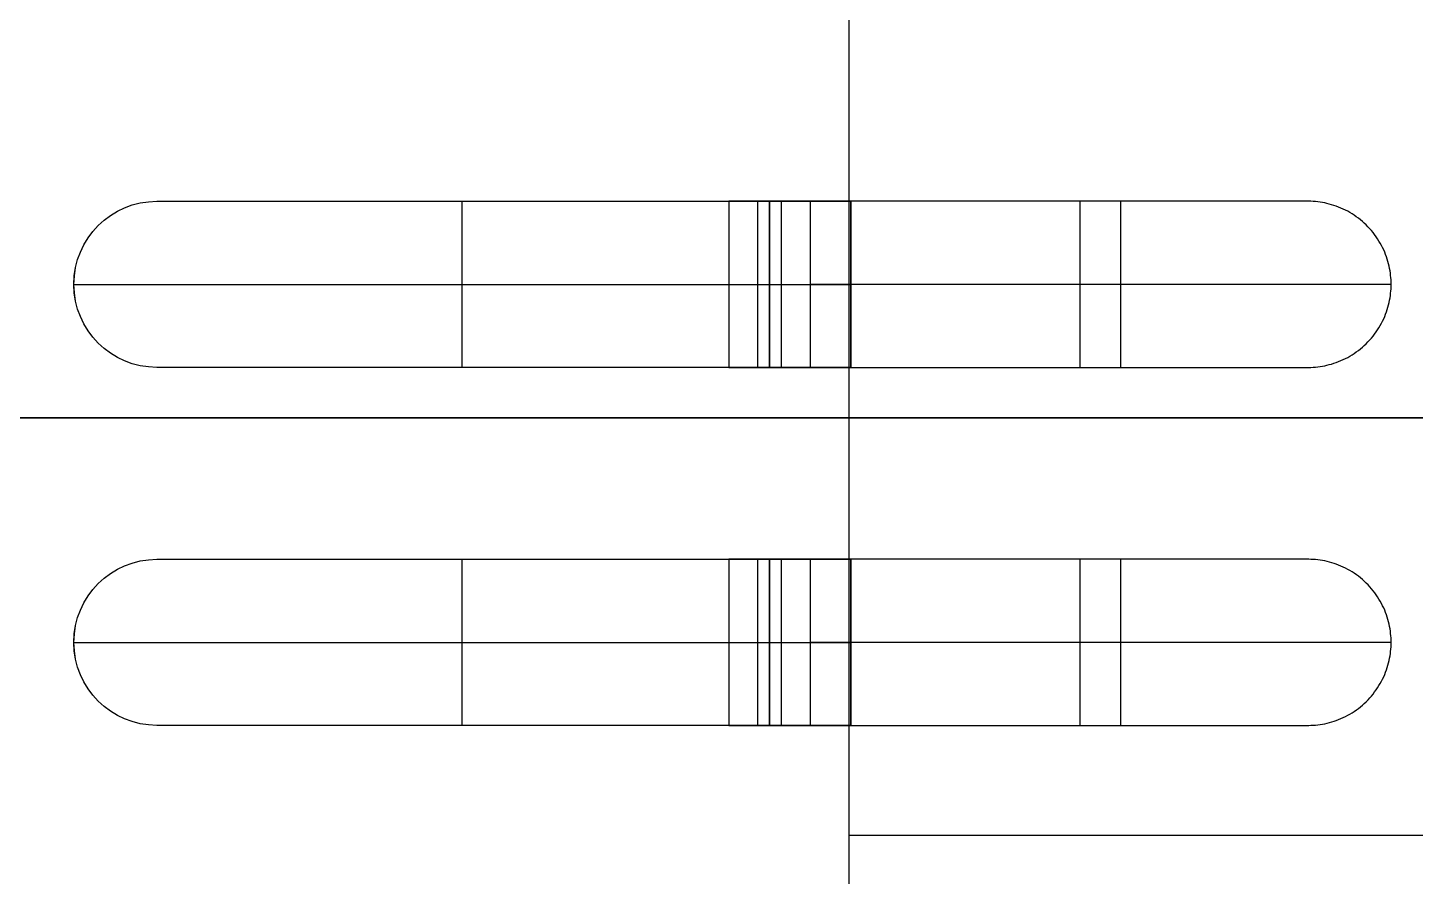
# Model space of a CAD drawing. Header units: millimetres. Extents: x 1.2 to 41.2, y 0.2 to 23.9.
# Drawn here: x 26.076 to 27.783, y 11.482 to 12.526 of the extents above; entities that cross this region are included whole.
import ezdxf

# ---------------------------------------------------------------- set-up
doc = ezdxf.new("R2010")
doc.units = ezdxf.units.MM
doc.layers.add('图层04', color=96, linetype='Continuous', true_color=0x007f00)
doc.layers.add('默认', color=18, linetype='Continuous', true_color=0x000000)

msp = doc.modelspace()

# ---------------------------------------------------------------- linework, layer by layer
at = {"layer": '图层04'}
for p, q in [((27.086, 11.5327, 1.6431), (34.086, 11.5327, 1.6431)), ((27.086, 11.5327, 2.0472), (34.086, 11.5327, 2.0472))]:
    msp.add_line(p, q, dxfattribs=at)
for points in [[(27.086, 15.0327, 1.6431), (27.086, 11.5327, 1.6431), (27.086, 8.0327, 1.6431)], [(27.086, 15.0327, 2.0472), (27.086, 11.5327, 2.0472), (27.086, 8.0327, 2.0472)], [(27.086, 15.0327, 1.8451), (27.086, 11.5327, 1.8451), (27.086, 8.0327, 1.8451)], [(27.086, 11.5327, 1.6431), (27.086, 11.5327, 1.8451), (27.086, 11.5327, 2.0472)]]:
    msp.add_open_spline(points, degree=2, dxfattribs=at)
at = {"layer": '默认'}
for p, q in [((27.0883, 12.3126, 1.6756), (26.9883, 12.3126, 1.6756)), ((26.9883, 12.3126, 2.1224), (27.0883, 12.3126, 2.1224)), ((27.0383, 12.3126, 1.7256), (27.0383, 12.3126, 1.6256)), ((27.0383, 12.3126, 2.0724), (27.0383, 12.3126, 2.1724)), ((26.9883, 12.1082, 1.6756), (27.0883, 12.1082, 1.6756)), ((27.0883, 12.1082, 2.1224), (26.9883, 12.1082, 2.1224)), ((27.0383, 12.1082, 1.6256), (27.0383, 12.1082, 1.7256)), ((27.0383, 12.1082, 2.1724), (27.0383, 12.1082, 2.0724)), ((41.1962, 12.046, -0.0005), (1.1962, 12.046, -0.0005)), ((41.1962, 12.0456, 1.5995), (1.1962, 12.0456, 1.5995)), ((27.0883, 11.8722, 1.6756), (26.9883, 11.8722, 1.6756)), ((26.9883, 11.8722, 2.1224), (27.0883, 11.8722, 2.1224)), ((27.0383, 11.8722, 1.7256), (27.0383, 11.8722, 1.6256)), ((27.0383, 11.8722, 2.0724), (27.0383, 11.8722, 2.1724)), ((26.9883, 11.6679, 1.6756), (27.0883, 11.6679, 1.6756)), ((27.0883, 11.6679, 2.1224), (26.9883, 11.6679, 2.1224)), ((27.0383, 11.6679, 1.6256), (27.0383, 11.6679, 1.7256)), ((27.0383, 11.6679, 2.1724), (27.0383, 11.6679, 2.0724))]:
    msp.add_line(p, q, dxfattribs=at)
at = {"layer": '默认', "extrusion": (0.000220476, 9.49279e-10, 1)}
for points in [[(26.9883, 12.1082, 1.6256), (26.7371, 12.1082, 1.6257), (26.4858, 12.1082, 1.6257), (26.2346, 12.1082, 1.6258), (26.1782, 12.1082, 1.6258), (26.1324, 12.154, 1.6258), (26.1324, 12.2104, 1.6258), (26.1324, 12.2668, 1.6258), (26.1782, 12.3126, 1.6258), (26.2346, 12.3126, 1.6258), (26.4858, 12.3126, 1.6257), (26.7371, 12.3126, 1.6257), (26.9883, 12.3126, 1.6256)], [(26.9883, 11.6679, 1.6256), (26.7371, 11.6679, 1.6257), (26.4858, 11.6679, 1.6257), (26.2346, 11.6679, 1.6258), (26.1782, 11.6679, 1.6258), (26.1324, 11.7136, 1.6258), (26.1324, 11.77, 1.6258), (26.1324, 11.8265, 1.6258), (26.1782, 11.8722, 1.6258), (26.2346, 11.8722, 1.6258), (26.4858, 11.8722, 1.6257), (26.7371, 11.8722, 1.6257), (26.9883, 11.8722, 1.6256)]]:
    msp.add_open_spline(points, degree=3, knots=[0.100022, 0.100022, 0.100022, 0.100022, 0.853706, 0.853706, 0.853706, 1.031249, 1.031249, 1.031249, 1.208793, 1.208793, 1.208793, 1.962477, 1.962477, 1.962477, 1.962477], dxfattribs=at)
at = {"layer": '默认', "extrusion": (0.000220476, 4.74637e-10, 1)}
for points in [[(26.9883, 12.1082, 1.6756), (26.7371, 12.1082, 1.6757), (26.4858, 12.1082, 1.6757), (26.2346, 12.1082, 1.6758), (26.1782, 12.1082, 1.6758), (26.1324, 12.154, 1.6758), (26.1324, 12.2104, 1.6758), (26.1324, 12.2668, 1.6758), (26.1782, 12.3126, 1.6758), (26.2346, 12.3126, 1.6758), (26.4858, 12.3126, 1.6757), (26.7371, 12.3126, 1.6757), (26.9883, 12.3126, 1.6756)], [(26.9883, 11.6679, 1.6756), (26.7371, 11.6679, 1.6757), (26.4858, 11.6679, 1.6757), (26.2346, 11.6679, 1.6758), (26.1782, 11.6679, 1.6758), (26.1324, 11.7136, 1.6758), (26.1324, 11.77, 1.6758), (26.1324, 11.8265, 1.6758), (26.1782, 11.8722, 1.6758), (26.2346, 11.8722, 1.6758), (26.4858, 11.8722, 1.6757), (26.7371, 11.8722, 1.6757), (26.9883, 11.8722, 1.6756)]]:
    msp.add_open_spline(points, degree=3, knots=[0.100022, 0.100022, 0.100022, 0.100022, 0.853706, 0.853706, 0.853706, 1.031249, 1.031249, 1.031249, 1.208793, 1.208793, 1.208793, 1.962477, 1.962477, 1.962477, 1.962477], dxfattribs=at)
at = {"layer": '默认', "extrusion": (0.000220476, 2.18862e-15, 1)}
for points in [[(26.9383, 12.1082, 1.7256), (26.7037, 12.1082, 1.7257), (26.4692, 12.1082, 1.7258), (26.2346, 12.1082, 1.7258), (26.1782, 12.1082, 1.7258), (26.1325, 12.154, 1.7258), (26.1325, 12.2104, 1.7258), (26.1325, 12.2668, 1.7258), (26.1782, 12.3126, 1.7258), (26.2346, 12.3126, 1.7258), (26.4692, 12.3126, 1.7258), (26.7037, 12.3126, 1.7257), (26.9383, 12.3126, 1.7256)], [(26.9383, 11.6679, 1.7256), (26.7037, 11.6679, 1.7257), (26.4692, 11.6679, 1.7258), (26.2346, 11.6679, 1.7258), (26.1782, 11.6679, 1.7258), (26.1325, 11.7136, 1.7258), (26.1325, 11.77, 1.7258), (26.1325, 11.8265, 1.7258), (26.1782, 11.8722, 1.7258), (26.2346, 11.8722, 1.7258), (26.4692, 11.8722, 1.7258), (26.7037, 11.8722, 1.7257), (26.9383, 11.8722, 1.7256)]]:
    msp.add_open_spline(points, degree=3, knots=[0.150033, 0.150033, 0.150033, 0.150033, 0.853706, 0.853706, 0.853706, 1.031249, 1.031249, 1.031249, 1.208793, 1.208793, 1.208793, 1.912466, 1.912466, 1.912466, 1.912466], dxfattribs=at)
at = {"layer": '默认'}
for points, degree in [([(26.2346, 12.3126, 1.6258), (26.2346, 12.3126, 1.6758), (26.2346, 12.3126, 1.7258)], 2), ([(26.6104, 12.1082, 1.6257), (26.6104, 12.2104, 1.6257), (26.6104, 12.3126, 1.6257)], 2), ([(26.6104, 12.1082, 1.7257), (26.6104, 12.2104, 1.7257), (26.6104, 12.3126, 1.7257)], 2), ([(26.9383, 12.3126, 1.7256), (26.9383, 12.2104, 1.7256), (26.9383, 12.1082, 1.7256)], 2), ([(26.9383, 12.3126, 1.7256), (26.955, 12.3126, 1.7256), (26.9716, 12.3126, 1.7256), (26.9883, 12.3126, 1.7256)], 3), ([(26.9737, 12.3126, 1.7403), (26.9737, 12.2104, 1.7403), (26.9737, 12.1082, 1.7403)], 2), ([(26.9883, 12.3126, 2.0724), (26.9883, 12.3126, 1.924), (26.9883, 12.3126, 1.7756)], 2), ([(27.0883, 12.3126, 1.7256), (27.0383, 12.3126, 1.7256), (26.9883, 12.3126, 1.7256)], 2), ([(26.9883, 12.3126, 2.0724), (27.0383, 12.3126, 2.0724), (27.0883, 12.3126, 2.0724)], 2), ([(26.9883, 12.3126, 1.6256), (26.9883, 12.3126, 1.6756), (26.9883, 12.3126, 1.7256)], 2), ([(26.9883, 12.3126, 1.6256), (27.0216, 12.3126, 1.6256), (27.055, 12.3126, 1.6256), (27.0883, 12.3126, 1.6256)], 3), ([(26.9883, 12.3126, 2.1224), (26.9883, 12.3126, 2.0974), (26.9883, 12.3126, 2.0724)], 2), ([(26.9883, 12.3126, 2.1224), (26.9883, 12.2104, 2.1224), (26.9883, 12.1082, 2.1224)], 2), ([(26.9883, 12.3126, 1.7756), (26.9883, 12.2104, 1.7756), (26.9883, 12.1082, 1.7756)], 2), ([(26.9883, 12.3126, 1.7756), (26.9883, 12.3126, 1.7506), (26.9883, 12.3126, 1.7256)], 2), ([(27.0883, 12.3126, 1.899), (27.0383, 12.3126, 1.899), (26.9883, 12.3126, 1.899)], 2), ([(26.9883, 12.1082, 1.899), (26.9883, 12.2104, 1.899), (26.9883, 12.3126, 1.899)], 2), ([(27.0029, 12.3126, 2.1578), (27.0029, 12.2104, 2.1578), (27.0029, 12.1082, 2.1578)], 2), ([(27.0883, 12.3126, 2.1724), (27.0633, 12.3126, 2.1724), (27.0383, 12.3126, 2.1724)], 2), ([(27.0383, 12.3126, 2.1724), (27.0383, 12.2104, 2.1724), (27.0383, 12.1082, 2.1724)], 2), ([(27.0383, 12.3126, 2.0724), (27.0383, 12.3126, 1.899), (27.0383, 12.3126, 1.7256)], 2), ([(27.0883, 12.1082, 2.0724), (27.0883, 12.2104, 2.0724), (27.0883, 12.3126, 2.0724)], 2), ([(27.0883, 12.3126, 1.6256), (27.0883, 12.2104, 1.6256), (27.0883, 12.1082, 1.6256)], 2), ([(27.0883, 12.3126, 1.7256), (27.0883, 12.3126, 1.6756), (27.0883, 12.3126, 1.6256)], 2), ([(27.0883, 12.3126, 2.0724), (27.0883, 12.3126, 1.899), (27.0883, 12.3126, 1.7256)], 2), ([(27.0883, 12.3126, 2.0724), (27.0883, 12.3126, 2.1224), (27.0883, 12.3126, 2.1724)], 2), ([(27.0883, 12.1082, 1.849), (27.0883, 12.2104, 1.849), (27.0883, 12.3126, 1.849)], 2), ([(27.3708, 12.1082, 2.1724), (27.3708, 12.2104, 2.1724), (27.3708, 12.3126, 2.1724)], 2), ([(27.4208, 12.1082, 2.0724), (27.4208, 12.2104, 2.0724), (27.4208, 12.3126, 2.0724)], 2), ([(27.6511, 12.3126, 2.0724), (27.6511, 12.3126, 2.1224), (27.6511, 12.3126, 2.1724)], 2), ([(26.1324, 12.2104, 1.6258), (26.6104, 12.2104, 1.6257), (27.0883, 12.2104, 1.6256)], 2), ([(26.1324, 12.2104, 1.6258), (26.1324, 12.2104, 1.6758), (26.1325, 12.2104, 1.7258)], 2), ([(26.1325, 12.2104, 1.7258), (26.5354, 12.2104, 1.7257), (26.9383, 12.2104, 1.7256)], 2), ([(26.9883, 12.2104, 2.1224), (26.9883, 12.2104, 1.949), (26.9883, 12.2104, 1.7756)], 2), ([(27.7533, 12.2104, 2.1724), (27.3958, 12.2104, 2.1724), (27.0383, 12.2104, 2.1724)], 2), ([(27.0883, 12.2104, 2.0724), (27.0883, 12.2104, 1.849), (27.0883, 12.2104, 1.6256)], 2), ([(27.7533, 12.2104, 2.0724), (27.4208, 12.2104, 2.0724), (27.0883, 12.2104, 2.0724)], 2), ([(27.7533, 12.2104, 2.0724), (27.7533, 12.2104, 2.1224), (27.7533, 12.2104, 2.1724)], 2), ([(26.2346, 12.1082, 1.6258), (26.2346, 12.1082, 1.6758), (26.2346, 12.1082, 1.7258)], 2), ([(26.9883, 12.1082, 1.7256), (26.9716, 12.1082, 1.7256), (26.955, 12.1082, 1.7256), (26.9383, 12.1082, 1.7256)], 3), ([(27.0883, 12.1082, 1.6256), (27.055, 12.1082, 1.6256), (27.0216, 12.1082, 1.6256), (26.9883, 12.1082, 1.6256)], 3), ([(26.9883, 12.1082, 2.0724), (26.9883, 12.1082, 2.0974), (26.9883, 12.1082, 2.1224)], 2), ([(26.9883, 12.1082, 1.7256), (26.9883, 12.1082, 1.7506), (26.9883, 12.1082, 1.7756)], 2), ([(26.9883, 12.1082, 1.7256), (26.9883, 12.1082, 1.6756), (26.9883, 12.1082, 1.6256)], 2), ([(27.0883, 12.1082, 2.0724), (27.0383, 12.1082, 2.0724), (26.9883, 12.1082, 2.0724)], 2), ([(26.9883, 12.1082, 1.7256), (27.0383, 12.1082, 1.7256), (27.0883, 12.1082, 1.7256)], 2), ([(26.9883, 12.1082, 1.7756), (26.9883, 12.1082, 1.924), (26.9883, 12.1082, 2.0724)], 2), ([(27.0883, 12.1082, 1.899), (27.0383, 12.1082, 1.899), (26.9883, 12.1082, 1.899)], 2), ([(27.0383, 12.1082, 2.1724), (27.0633, 12.1082, 2.1724), (27.0883, 12.1082, 2.1724)], 2), ([(27.0383, 12.1082, 1.7256), (27.0383, 12.1082, 1.899), (27.0383, 12.1082, 2.0724)], 2), ([(27.0883, 12.1082, 1.6256), (27.0883, 12.1082, 1.6756), (27.0883, 12.1082, 1.7256)], 2), ([(27.0883, 12.1082, 1.7256), (27.0883, 12.1082, 1.899), (27.0883, 12.1082, 2.0724)], 2), ([(27.0883, 12.1082, 2.1724), (27.0883, 12.1082, 2.1224), (27.0883, 12.1082, 2.0724)], 2), ([(27.6511, 12.1082, 2.0724), (27.6511, 12.1082, 2.1224), (27.6511, 12.1082, 2.1724)], 2), ([(26.2346, 11.8722, 1.6258), (26.2346, 11.8722, 1.6758), (26.2346, 11.8722, 1.7258)], 2), ([(26.6104, 11.6679, 1.6257), (26.6104, 11.77, 1.6257), (26.6104, 11.8722, 1.6257)], 2), ([(26.6104, 11.6679, 1.7257), (26.6104, 11.77, 1.7257), (26.6104, 11.8722, 1.7257)], 2), ([(26.9383, 11.8722, 1.7256), (26.9383, 11.77, 1.7256), (26.9383, 11.6679, 1.7256)], 2), ([(26.9383, 11.8722, 1.7256), (26.955, 11.8722, 1.7256), (26.9716, 11.8722, 1.7256), (26.9883, 11.8722, 1.7256)], 3), ([(26.9737, 11.8722, 1.7403), (26.9737, 11.77, 1.7403), (26.9737, 11.6679, 1.7403)], 2), ([(26.9883, 11.8722, 2.0724), (26.9883, 11.8722, 1.924), (26.9883, 11.8722, 1.7756)], 2), ([(27.0883, 11.8722, 1.7256), (27.0383, 11.8722, 1.7256), (26.9883, 11.8722, 1.7256)], 2), ([(26.9883, 11.8722, 2.0724), (27.0383, 11.8722, 2.0724), (27.0883, 11.8722, 2.0724)], 2), ([(26.9883, 11.8722, 1.6256), (26.9883, 11.8722, 1.6756), (26.9883, 11.8722, 1.7256)], 2), ([(26.9883, 11.8722, 1.6256), (27.0216, 11.8722, 1.6256), (27.055, 11.8722, 1.6256), (27.0883, 11.8722, 1.6256)], 3), ([(26.9883, 11.8722, 2.1224), (26.9883, 11.8722, 2.0974), (26.9883, 11.8722, 2.0724)], 2), ([(26.9883, 11.8722, 2.1224), (26.9883, 11.77, 2.1224), (26.9883, 11.6679, 2.1224)], 2), ([(26.9883, 11.8722, 1.7756), (26.9883, 11.77, 1.7756), (26.9883, 11.6679, 1.7756)], 2), ([(26.9883, 11.8722, 1.7756), (26.9883, 11.8722, 1.7506), (26.9883, 11.8722, 1.7256)], 2), ([(27.0883, 11.8722, 1.899), (27.0383, 11.8722, 1.899), (26.9883, 11.8722, 1.899)], 2), ([(26.9883, 11.6679, 1.899), (26.9883, 11.77, 1.899), (26.9883, 11.8722, 1.899)], 2), ([(27.0029, 11.8722, 2.1578), (27.0029, 11.77, 2.1578), (27.0029, 11.6679, 2.1578)], 2), ([(27.0883, 11.8722, 2.1724), (27.0633, 11.8722, 2.1724), (27.0383, 11.8722, 2.1724)], 2), ([(27.0383, 11.8722, 2.1724), (27.0383, 11.77, 2.1724), (27.0383, 11.6679, 2.1724)], 2), ([(27.0383, 11.8722, 2.0724), (27.0383, 11.8722, 1.899), (27.0383, 11.8722, 1.7256)], 2), ([(27.0883, 11.6679, 2.0724), (27.0883, 11.77, 2.0724), (27.0883, 11.8722, 2.0724)], 2), ([(27.0883, 11.8722, 1.6256), (27.0883, 11.77, 1.6256), (27.0883, 11.6679, 1.6256)], 2), ([(27.0883, 11.8722, 1.7256), (27.0883, 11.8722, 1.6756), (27.0883, 11.8722, 1.6256)], 2), ([(27.0883, 11.8722, 2.0724), (27.0883, 11.8722, 1.899), (27.0883, 11.8722, 1.7256)], 2), ([(27.0883, 11.8722, 2.0724), (27.0883, 11.8722, 2.1224), (27.0883, 11.8722, 2.1724)], 2), ([(27.0883, 11.6679, 1.849), (27.0883, 11.77, 1.849), (27.0883, 11.8722, 1.849)], 2), ([(27.3708, 11.6679, 2.1724), (27.3708, 11.77, 2.1724), (27.3708, 11.8722, 2.1724)], 2), ([(27.4208, 11.6679, 2.0724), (27.4208, 11.77, 2.0724), (27.4208, 11.8722, 2.0724)], 2), ([(27.6511, 11.8722, 2.0724), (27.6511, 11.8722, 2.1224), (27.6511, 11.8722, 2.1724)], 2), ([(26.1324, 11.77, 1.6258), (26.6104, 11.77, 1.6257), (27.0883, 11.77, 1.6256)], 2), ([(26.1324, 11.77, 1.6258), (26.1324, 11.77, 1.6758), (26.1325, 11.77, 1.7258)], 2), ([(26.1325, 11.77, 1.7258), (26.5354, 11.77, 1.7257), (26.9383, 11.77, 1.7256)], 2), ([(26.9883, 11.77, 2.1224), (26.9883, 11.77, 1.949), (26.9883, 11.77, 1.7756)], 2), ([(27.7533, 11.77, 2.1724), (27.3958, 11.77, 2.1724), (27.0383, 11.77, 2.1724)], 2), ([(27.0883, 11.77, 2.0724), (27.0883, 11.77, 1.849), (27.0883, 11.77, 1.6256)], 2), ([(27.7533, 11.77, 2.0724), (27.4208, 11.77, 2.0724), (27.0883, 11.77, 2.0724)], 2), ([(27.7533, 11.77, 2.0724), (27.7533, 11.77, 2.1224), (27.7533, 11.77, 2.1724)], 2), ([(26.2346, 11.6679, 1.6258), (26.2346, 11.6679, 1.6758), (26.2346, 11.6679, 1.7258)], 2), ([(26.9883, 11.6679, 1.7256), (26.9716, 11.6679, 1.7256), (26.955, 11.6679, 1.7256), (26.9383, 11.6679, 1.7256)], 3), ([(27.0883, 11.6679, 1.6256), (27.055, 11.6679, 1.6256), (27.0216, 11.6679, 1.6256), (26.9883, 11.6679, 1.6256)], 3), ([(26.9883, 11.6679, 2.0724), (26.9883, 11.6679, 2.0974), (26.9883, 11.6679, 2.1224)], 2), ([(26.9883, 11.6679, 1.7256), (26.9883, 11.6679, 1.7506), (26.9883, 11.6679, 1.7756)], 2), ([(26.9883, 11.6679, 1.7256), (26.9883, 11.6679, 1.6756), (26.9883, 11.6679, 1.6256)], 2), ([(27.0883, 11.6679, 2.0724), (27.0383, 11.6679, 2.0724), (26.9883, 11.6679, 2.0724)], 2), ([(26.9883, 11.6679, 1.7256), (27.0383, 11.6679, 1.7256), (27.0883, 11.6679, 1.7256)], 2), ([(26.9883, 11.6679, 1.7756), (26.9883, 11.6679, 1.924), (26.9883, 11.6679, 2.0724)], 2), ([(27.0883, 11.6679, 1.899), (27.0383, 11.6679, 1.899), (26.9883, 11.6679, 1.899)], 2), ([(27.0383, 11.6679, 2.1724), (27.0633, 11.6679, 2.1724), (27.0883, 11.6679, 2.1724)], 2), ([(27.0383, 11.6679, 1.7256), (27.0383, 11.6679, 1.899), (27.0383, 11.6679, 2.0724)], 2), ([(27.0883, 11.6679, 1.6256), (27.0883, 11.6679, 1.6756), (27.0883, 11.6679, 1.7256)], 2), ([(27.0883, 11.6679, 1.7256), (27.0883, 11.6679, 1.899), (27.0883, 11.6679, 2.0724)], 2), ([(27.0883, 11.6679, 2.1724), (27.0883, 11.6679, 2.1224), (27.0883, 11.6679, 2.0724)], 2), ([(27.6511, 11.6679, 2.0724), (27.6511, 11.6679, 2.1224), (27.6511, 11.6679, 2.1724)], 2)]:
    msp.add_open_spline(points, degree=degree, dxfattribs=at)
at = {"layer": '默认', "extrusion": (4.01292e-12, -1, -3.44537e-12)}
msp.add_rational_spline([(26.9883, 12.3126, 1.7756), (26.9883, 12.3126, 1.7256), (26.9383, 12.3126, 1.7256)], [1, 0.707028826879, 1], degree=2, dxfattribs=at)
at = {"layer": '默认', "extrusion": (9.9476e-13, 1, -1.56319e-12)}
msp.add_rational_spline([(27.0383, 12.3126, 2.1724), (26.9883, 12.3126, 2.1724), (26.9883, 12.3126, 2.1224)], [1, 0.707106781186, 1], degree=2, dxfattribs=at)
at = {"layer": '默认'}
for points in [[(27.0883, 12.1082, 2.0724), (27.3697, 12.1082, 2.0724), (27.6511, 12.1082, 2.0724), (27.7533, 12.1082, 2.0724), (27.7533, 12.2104, 2.0724), (27.7533, 12.3126, 2.0724), (27.6511, 12.3126, 2.0724), (27.3697, 12.3126, 2.0724), (27.0883, 12.3126, 2.0724)], [(27.0883, 12.1082, 2.1724), (27.3697, 12.1082, 2.1724), (27.6511, 12.1082, 2.1724), (27.7533, 12.1082, 2.1724), (27.7533, 12.2104, 2.1724), (27.7533, 12.3126, 2.1724), (27.6511, 12.3126, 2.1724), (27.3697, 12.3126, 2.1724), (27.0883, 12.3126, 2.1724)], [(27.0883, 12.1082, 2.1224), (27.3697, 12.1082, 2.1224), (27.6511, 12.1082, 2.1224), (27.7533, 12.1082, 2.1224), (27.7533, 12.2104, 2.1224), (27.7533, 12.3126, 2.1224), (27.6511, 12.3126, 2.1224), (27.3697, 12.3126, 2.1224), (27.0883, 12.3126, 2.1224)], [(27.0883, 11.6679, 2.0724), (27.3697, 11.6679, 2.0724), (27.6511, 11.6679, 2.0724), (27.7533, 11.6679, 2.0724), (27.7533, 11.77, 2.0724), (27.7533, 11.8722, 2.0724), (27.6511, 11.8722, 2.0724), (27.3697, 11.8722, 2.0724), (27.0883, 11.8722, 2.0724)], [(27.0883, 11.6679, 2.1724), (27.3697, 11.6679, 2.1724), (27.6511, 11.6679, 2.1724), (27.7533, 11.6679, 2.1724), (27.7533, 11.77, 2.1724), (27.7533, 11.8722, 2.1724), (27.6511, 11.8722, 2.1724), (27.3697, 11.8722, 2.1724), (27.0883, 11.8722, 2.1724)], [(27.0883, 11.6679, 2.1224), (27.3697, 11.6679, 2.1224), (27.6511, 11.6679, 2.1224), (27.7533, 11.6679, 2.1224), (27.7533, 11.77, 2.1224), (27.7533, 11.8722, 2.1224), (27.6511, 11.8722, 2.1224), (27.3697, 11.8722, 2.1224), (27.0883, 11.8722, 2.1224)]]:
    msp.add_rational_spline(points, [1, 1, 1, 0.707106781186, 1, 0.707106781186, 1, 1, 1], degree=2, knots=[0, 0, 0, 0.562778, 0.562778, 0.723265, 0.723265, 0.883753, 0.883753, 1.446531, 1.446531, 1.446531], dxfattribs=at)
at = {"layer": '默认', "extrusion": (3.80001e-12, -1, -2.52187e-12)}
msp.add_rational_spline([(26.9383, 12.2104, 1.7256), (26.9883, 12.2104, 1.7256), (26.9883, 12.2104, 1.7756)], [1, 0.707028826879, 1], degree=2, dxfattribs=at)
at = {"layer": '默认', "extrusion": (-3.55271e-14, 1, -1.52767e-12)}
for points in [[(26.9883, 12.2104, 2.1224), (26.9883, 12.2104, 2.1724), (27.0383, 12.2104, 2.1724)], [(26.9883, 11.77, 2.1224), (26.9883, 11.77, 2.1724), (27.0383, 11.77, 2.1724)]]:
    msp.add_rational_spline(points, [1, 0.707106781186, 1], degree=2, dxfattribs=at)
at = {"layer": '默认', "extrusion": (4.11946e-12, -1, -3.55193e-12)}
msp.add_rational_spline([(26.9383, 12.1082, 1.7256), (26.9883, 12.1082, 1.7256), (26.9883, 12.1082, 1.7756)], [1, 0.707028826879, 1], degree=2, dxfattribs=at)
at = {"layer": '默认', "extrusion": (1.06581e-12, 1, -1.63425e-12)}
msp.add_rational_spline([(26.9883, 12.1082, 2.1224), (26.9883, 12.1082, 2.1724), (27.0383, 12.1082, 2.1724)], [1, 0.707106781186, 1], degree=2, dxfattribs=at)
at = {"layer": '默认', "extrusion": (4.33253e-12, -1, -3.76505e-12)}
msp.add_rational_spline([(26.9883, 11.8722, 1.7756), (26.9883, 11.8722, 1.7256), (26.9383, 11.8722, 1.7256)], [1, 0.707028826879, 1], degree=2, dxfattribs=at)
at = {"layer": '默认', "extrusion": (1.03029e-12, 1, -1.59872e-12)}
msp.add_rational_spline([(27.0383, 11.8722, 2.1724), (26.9883, 11.8722, 2.1724), (26.9883, 11.8722, 2.1224)], [1, 0.707106781186, 1], degree=2, dxfattribs=at)
at = {"layer": '默认', "extrusion": (3.7645e-12, -1, -2.48635e-12)}
msp.add_rational_spline([(26.9383, 11.77, 1.7256), (26.9883, 11.77, 1.7256), (26.9883, 11.77, 1.7756)], [1, 0.707028826879, 1], degree=2, dxfattribs=at)
at = {"layer": '默认', "extrusion": (3.76434e-12, -1, -3.19674e-12)}
msp.add_rational_spline([(26.9383, 11.6679, 1.7256), (26.9883, 11.6679, 1.7256), (26.9883, 11.6679, 1.7756)], [1, 0.707028826879, 1], degree=2, dxfattribs=at)
at = {"layer": '默认', "extrusion": (9.59233e-13, 1, -1.52767e-12)}
msp.add_rational_spline([(26.9883, 11.6679, 2.1224), (26.9883, 11.6679, 2.1724), (27.0383, 11.6679, 2.1724)], [1, 0.707106781186, 1], degree=2, dxfattribs=at)

doc.saveas('drawing.dxf')
